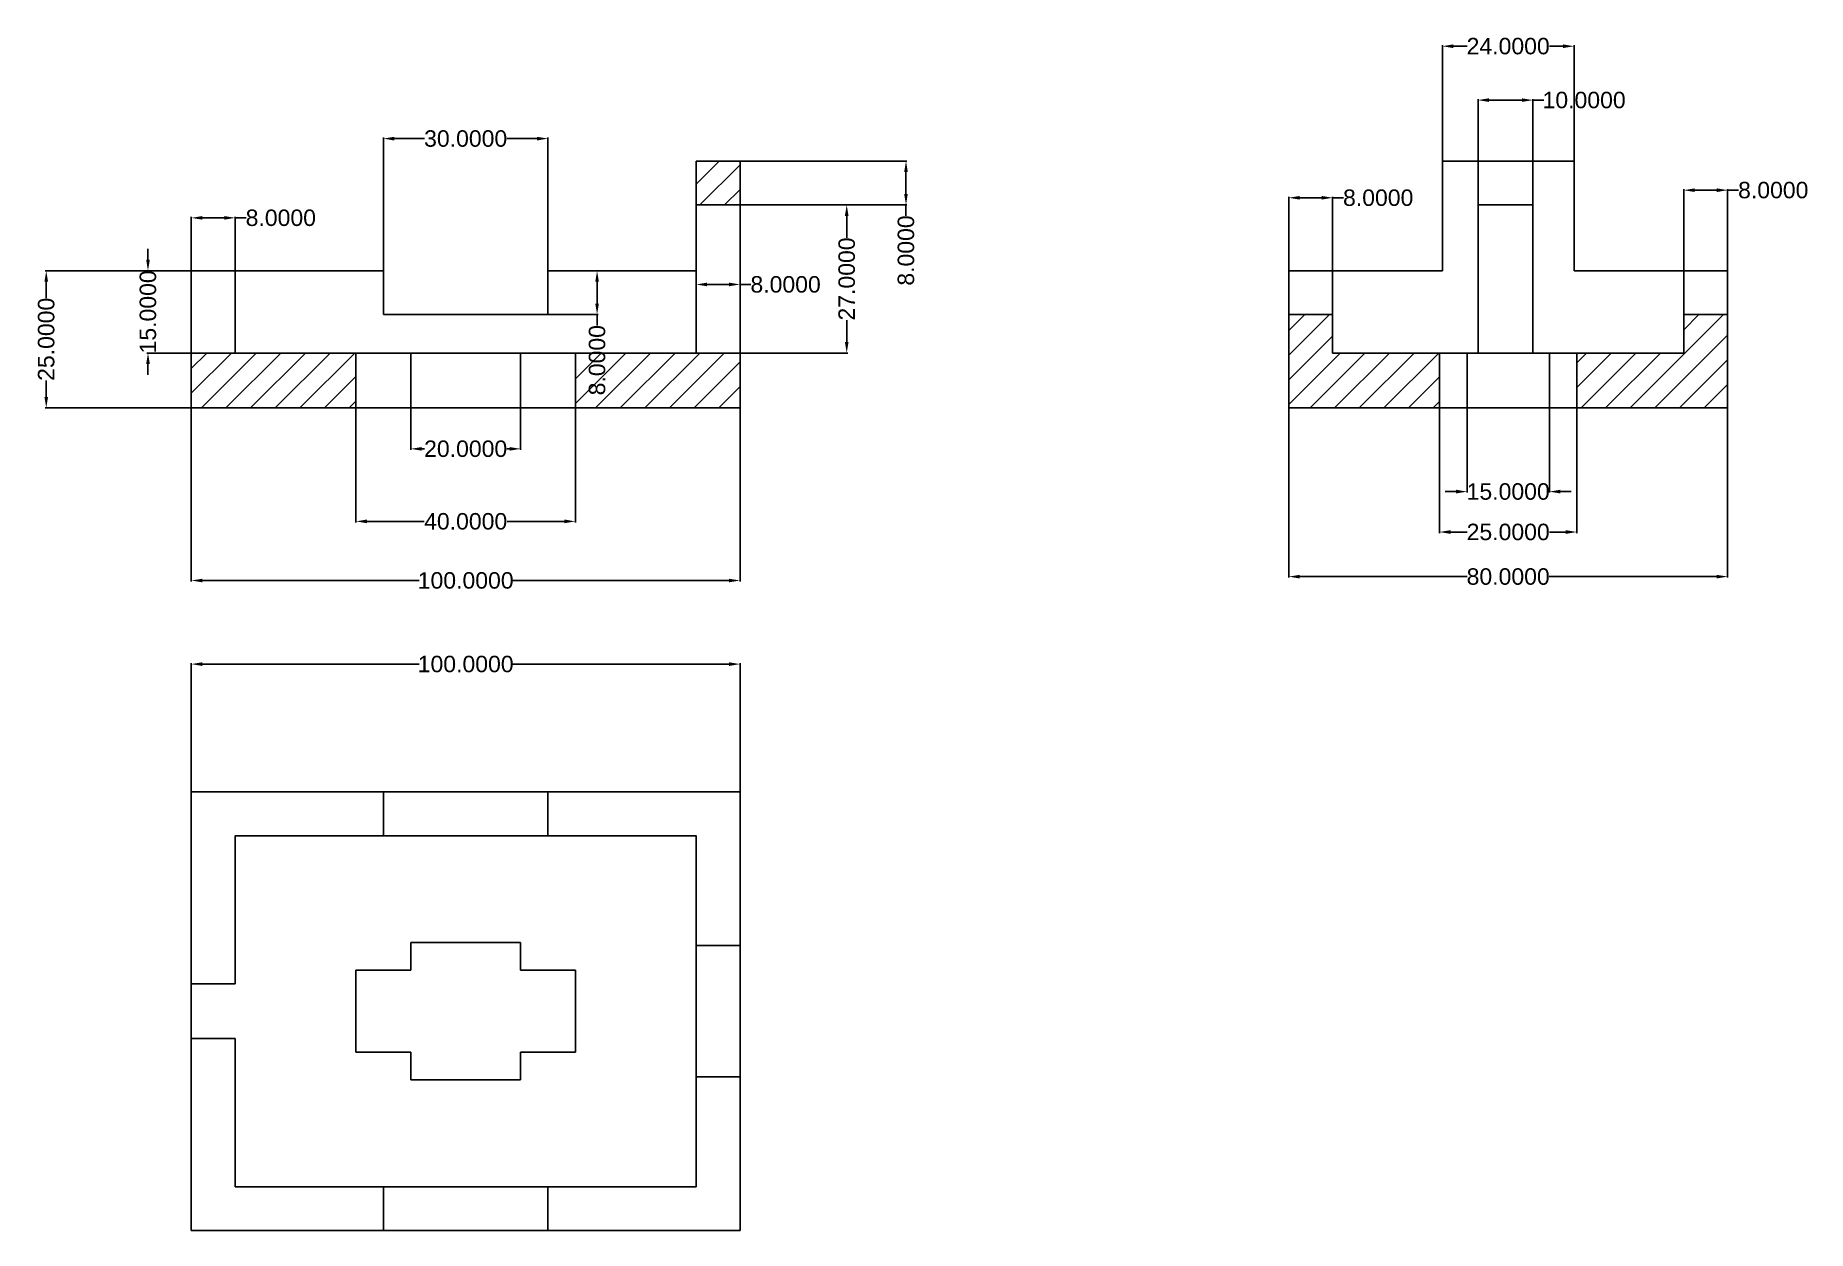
# Model space of a CAD drawing. Header units: millimetres. Extents: x 72 to 395, y 100 to 318.
import ezdxf

# ---------------------------------------------------------------- set-up
doc = ezdxf.new("R2010")
doc.units = ezdxf.units.MM
doc.header["$LTSCALE"] = 2000
for name, pattern in [('ACAD_ISO02W100', [15, 12, -3]), ('ACAD_ISO07W100', [3, 0, -3]), ('ACAD_ISO08W100', [36, 24, -3, 6, -3]), ('HIDDEN', [9.525, 6.35, -3.175])]:
    doc.linetypes.add(name, pattern=pattern)
doc.layers.add('Dotted1', color=7, linetype='HIDDEN')
doc.styles.get("Standard").update_dxf_attribs({"font": 'arial.ttf'})
doc.dimstyles.get("Standard").update_dxf_attribs({"dimtxt": 3, "dimasz": 2, "dimexe": 0.18, "dimexo": 0.0625, "dimgap": 0.09, "dimtad": 0, "dimdec": 4, "dimzin": 0, "dimdsep": 46, "dimtxsty": 'Standard', "dimcen": 0.09, "dimclrd": 3, "dimclre": 2, "dimadec": 0, "dimazin": 0, "dimtfac": 1, "dimtdec": 4, "dimtofl": 0, "dimtmove": 0, "dimatfit": 3, "dimfxl": 1, "dimtolj": 1, "dimtzin": 0, "dimlwe": 25, "dimarcsym": 0})

# ---------------------------------------------------------------- blocks, each defined once
blk = doc.blocks.new('*D1')
at = {"layer": 'Defpoints', "color": 0, "linetype": 'ACAD_ISO07W100', "lineweight": 35, "transparency": 16777216}
for p in [(100, 250), (200, 250), (200, 218.52)]:
    blk.add_point(p, dxfattribs=at)
at = {"layer": 'Dotted1', "color": 2, "linetype": 'ACAD_ISO02W100', "lineweight": 25, "transparency": 16777216}
for p, q in [((100, 249.94), (100, 218.34)), ((200, 249.94), (200, 218.34))]:
    blk.add_line(p, q, dxfattribs=at)
at = {"layer": 'Dotted1', "color": 3, "linetype": 'Continuous', "lineweight": -2, "transparency": 16777216}
for p, q in [((102, 218.52), (141.5, 218.52)), ((198, 218.52), (158.5, 218.52))]:
    blk.add_line(p, q, dxfattribs=at)
at = {"layer": 'Dotted1', "color": 3, "linetype": 'ACAD_ISO07W100', "lineweight": 35, "transparency": 16777216}
for points in [[(102, 218.85), (102, 218.19), (100, 218.52)], [(198, 218.85), (198, 218.19), (200, 218.52)]]:
    blk.add_solid(points, dxfattribs=at)
at = {"layer": 'Dotted1', "color": 0, "linetype": 'ACAD_ISO07W100', "transparency": 16777216, "insert": (150, 218.52), "char_height": 3, "attachment_point": 5}
blk.add_mtext('\\A1;100.0000', dxfattribs=at)
blk = doc.blocks.new('*D2')
at = {"layer": 'Defpoints', "color": 0, "linetype": 'ACAD_ISO07W100', "lineweight": 35, "transparency": 16777216}
for p in [(73.56, 275), (100, 275), (100, 250)]:
    blk.add_point(p, dxfattribs=at)
at = {"layer": 'Dotted1', "color": 2, "linetype": 'ACAD_ISO02W100', "lineweight": 25, "transparency": 16777216}
for p, q in [((99.94, 275), (73.38, 275)), ((99.94, 250), (73.38, 250))]:
    blk.add_line(p, q, dxfattribs=at)
at = {"layer": 'Dotted1', "color": 3, "linetype": 'Continuous', "lineweight": -2, "transparency": 16777216}
for p, q in [((73.56, 273), (73.56, 270)), ((73.56, 252), (73.56, 255))]:
    blk.add_line(p, q, dxfattribs=at)
at = {"layer": 'Dotted1', "color": 3, "linetype": 'ACAD_ISO07W100', "lineweight": 35, "transparency": 16777216}
for points in [[(73.23, 273), (73.89, 273), (73.56, 275)], [(73.23, 252), (73.89, 252), (73.56, 250)]]:
    blk.add_solid(points, dxfattribs=at)
at = {"layer": 'Dotted1', "color": 0, "linetype": 'ACAD_ISO07W100', "lineweight": 35, "transparency": 16777216, "insert": (73.56, 262.5), "char_height": 3, "attachment_point": 5, "rotation": 90}
blk.add_mtext('\\A1;25.0000', dxfattribs=at)
blk = doc.blocks.new('*D4')
at = {"layer": 'Defpoints', "color": 0, "linetype": 'ACAD_ISO07W100', "lineweight": 35, "transparency": 16777216}
for p in [(100, 275), (92.1, 260), (100, 260)]:
    blk.add_point(p, dxfattribs=at)
at = {"layer": 'Dotted1', "color": 3, "linetype": 'Continuous', "lineweight": -2, "transparency": 16777216}
for p, q in [((92.1, 277), (92.1, 279)), ((92.1, 258), (92.1, 256))]:
    blk.add_line(p, q, dxfattribs=at)
at = {"layer": 'Dotted1', "color": 2, "linetype": 'ACAD_ISO02W100', "lineweight": 25, "transparency": 16777216}
for p, q in [((99.94, 275), (91.92, 275)), ((99.94, 260), (91.92, 260))]:
    blk.add_line(p, q, dxfattribs=at)
at = {"layer": 'Dotted1', "color": 3, "linetype": 'ACAD_ISO07W100', "lineweight": 35, "transparency": 16777216}
for points in [[(91.77, 277), (92.44, 277), (92.1, 275)], [(91.77, 258), (92.44, 258), (92.1, 260)]]:
    blk.add_solid(points, dxfattribs=at)
at = {"layer": 'Dotted1', "color": 0, "linetype": 'ACAD_ISO07W100', "lineweight": 35, "transparency": 16777216, "insert": (92.1, 267.5), "char_height": 3, "attachment_point": 5, "rotation": 90}
blk.add_mtext('\\A1;15.0000', dxfattribs=at)
blk = doc.blocks.new('*D5')
at = {"layer": 'Defpoints', "color": 0, "linetype": 'ACAD_ISO07W100', "lineweight": 35, "transparency": 16777216}
for p in [(108, 284.64), (100, 275), (108, 275)]:
    blk.add_point(p, dxfattribs=at)
at = {"layer": 'Dotted1', "color": 2, "linetype": 'ACAD_ISO02W100', "lineweight": 25, "transparency": 16777216}
for p, q in [((100, 275.06), (100, 284.82)), ((108, 275.06), (108, 284.82))]:
    blk.add_line(p, q, dxfattribs=at)
at = {"layer": 'Dotted1', "color": 3, "linetype": 'Continuous', "lineweight": -2, "transparency": 16777216}
for p, q in [((102, 284.64), (106, 284.64)), ((108, 284.64), (110, 284.64))]:
    blk.add_line(p, q, dxfattribs=at)
at = {"layer": 'Dotted1', "color": 3, "linetype": 'ACAD_ISO07W100', "lineweight": 35, "transparency": 16777216}
for points in [[(102, 284.97), (102, 284.31), (100, 284.64)], [(106, 284.97), (106, 284.31), (108, 284.64)]]:
    blk.add_solid(points, dxfattribs=at)
at = {"layer": 'Dotted1', "color": 0, "linetype": 'ACAD_ISO07W100', "lineweight": 35, "transparency": 16777216, "insert": (116.31, 284.64), "char_height": 3, "attachment_point": 5}
blk.add_mtext('\\A1;8.0000', dxfattribs=at)
blk = doc.blocks.new('*D6')
at = {"layer": 'Defpoints', "color": 0, "linetype": 'ACAD_ISO07W100', "lineweight": 35, "transparency": 16777216}
for p in [(130, 250), (170, 250), (170, 229.3)]:
    blk.add_point(p, dxfattribs=at)
at = {"layer": 'Dotted1', "color": 2, "linetype": 'ACAD_ISO02W100', "lineweight": 25, "transparency": 16777216}
for p, q in [((130, 249.94), (130, 229.12)), ((170, 249.94), (170, 229.12))]:
    blk.add_line(p, q, dxfattribs=at)
at = {"layer": 'Dotted1', "color": 3, "linetype": 'Continuous', "lineweight": -2, "transparency": 16777216}
for p, q in [((132, 229.3), (142.46, 229.3)), ((168, 229.3), (157.54, 229.3))]:
    blk.add_line(p, q, dxfattribs=at)
at = {"layer": 'Dotted1', "color": 3, "linetype": 'ACAD_ISO07W100', "lineweight": 35, "transparency": 16777216}
for points in [[(132, 229.64), (132, 228.97), (130, 229.3)], [(168, 229.64), (168, 228.97), (170, 229.3)]]:
    blk.add_solid(points, dxfattribs=at)
at = {"layer": 'Dotted1', "color": 0, "linetype": 'ACAD_ISO07W100', "lineweight": 35, "transparency": 16777216, "insert": (150, 229.3), "char_height": 3, "attachment_point": 5}
blk.add_mtext('\\A1;40.0000', dxfattribs=at)
blk = doc.blocks.new('*D7')
at = {"layer": 'Defpoints', "color": 0, "linetype": 'ACAD_ISO07W100', "lineweight": 35, "transparency": 16777216}
for p in [(140, 250), (160, 250), (160, 242.53)]:
    blk.add_point(p, dxfattribs=at)
at = {"layer": 'Dotted1', "color": 2, "linetype": 'ACAD_ISO02W100', "lineweight": 25, "transparency": 16777216}
for p, q in [((140, 249.94), (140, 242.35)), ((160, 249.94), (160, 242.35))]:
    blk.add_line(p, q, dxfattribs=at)
at = {"layer": 'Dotted1', "color": 3, "linetype": 'Continuous', "lineweight": -2, "transparency": 16777216}
for p, q in [((142, 242.53), (142.5, 242.53)), ((158, 242.53), (157.5, 242.53))]:
    blk.add_line(p, q, dxfattribs=at)
at = {"layer": 'Dotted1', "color": 3, "linetype": 'ACAD_ISO07W100', "lineweight": 35, "transparency": 16777216}
for points in [[(142, 242.86), (142, 242.19), (140, 242.53)], [(158, 242.86), (158, 242.19), (160, 242.53)]]:
    blk.add_solid(points, dxfattribs=at)
at = {"layer": 'Dotted1', "color": 0, "linetype": 'ACAD_ISO07W100', "lineweight": 35, "transparency": 16777216, "insert": (150, 242.53), "char_height": 3, "attachment_point": 5}
blk.add_mtext('\\A1;20.0000', dxfattribs=at)
blk = doc.blocks.new('*D8')
at = {"layer": 'Defpoints', "color": 0, "linetype": 'ACAD_ISO07W100', "lineweight": 35, "transparency": 16777216}
for p in [(165, 299.09), (135, 275), (165, 275)]:
    blk.add_point(p, dxfattribs=at)
at = {"layer": 'Dotted1', "color": 2, "linetype": 'ACAD_ISO02W100', "lineweight": 25, "transparency": 16777216}
for p, q in [((135, 275.06), (135, 299.27)), ((165, 275.06), (165, 299.27))]:
    blk.add_line(p, q, dxfattribs=at)
at = {"layer": 'Dotted1', "color": 3, "linetype": 'Continuous', "lineweight": -2, "transparency": 16777216}
for p, q in [((137, 299.09), (142.52, 299.09)), ((163, 299.09), (157.48, 299.09))]:
    blk.add_line(p, q, dxfattribs=at)
at = {"layer": 'Dotted1', "color": 3, "linetype": 'ACAD_ISO07W100', "lineweight": 35, "transparency": 16777216}
for points in [[(137, 299.42), (137, 298.75), (135, 299.09)], [(163, 299.42), (163, 298.75), (165, 299.09)]]:
    blk.add_solid(points, dxfattribs=at)
at = {"layer": 'Dotted1', "color": 0, "linetype": 'ACAD_ISO07W100', "lineweight": 35, "transparency": 16777216, "insert": (150, 299.09), "char_height": 3, "attachment_point": 5}
blk.add_mtext('\\A1;30.0000', dxfattribs=at)
blk = doc.blocks.new('*D9')
at = {"layer": 'Defpoints', "color": 0, "linetype": 'ACAD_ISO07W100', "lineweight": 35, "transparency": 16777216}
for p in [(192, 277.5), (200, 277.5), (200, 272.5)]:
    blk.add_point(p, dxfattribs=at)
at = {"layer": 'Dotted1', "color": 2, "linetype": 'ACAD_ISO02W100', "lineweight": 25, "transparency": 16777216}
for p, q in [((192, 277.44), (192, 272.32)), ((200, 277.44), (200, 272.32))]:
    blk.add_line(p, q, dxfattribs=at)
at = {"layer": 'Dotted1', "color": 3, "linetype": 'Continuous', "lineweight": -2, "transparency": 16777216}
for p, q in [((194, 272.5), (198, 272.5)), ((200, 272.5), (202, 272.5))]:
    blk.add_line(p, q, dxfattribs=at)
at = {"layer": 'Dotted1', "color": 3, "linetype": 'ACAD_ISO07W100', "lineweight": 35, "transparency": 16777216}
for points in [[(194, 272.83), (194, 272.17), (192, 272.5)], [(198, 272.83), (198, 272.17), (200, 272.5)]]:
    blk.add_solid(points, dxfattribs=at)
at = {"layer": 'Dotted1', "color": 0, "linetype": 'ACAD_ISO07W100', "lineweight": 35, "transparency": 16777216, "insert": (208.31, 272.5), "char_height": 3, "attachment_point": 5}
blk.add_mtext('\\A1;8.0000', dxfattribs=at)
blk = doc.blocks.new('*D10')
at = {"layer": 'Defpoints', "color": 0, "linetype": 'ACAD_ISO07W100', "lineweight": 35, "transparency": 16777216}
for p in [(165, 275), (165, 267), (173.95, 267)]:
    blk.add_point(p, dxfattribs=at)
at = {"layer": 'Dotted1', "color": 2, "linetype": 'ACAD_ISO02W100', "lineweight": 25, "transparency": 16777216}
for p, q in [((165.06, 275), (174.13, 275)), ((165.06, 267), (174.13, 267))]:
    blk.add_line(p, q, dxfattribs=at)
at = {"layer": 'Dotted1', "color": 3, "linetype": 'Continuous', "lineweight": -2, "transparency": 16777216}
for p, q in [((173.95, 273), (173.95, 269)), ((173.95, 267), (173.95, 265))]:
    blk.add_line(p, q, dxfattribs=at)
at = {"layer": 'Dotted1', "color": 3, "linetype": 'ACAD_ISO07W100', "lineweight": 35, "transparency": 16777216}
for points in [[(173.62, 273), (174.28, 273), (173.95, 275)], [(173.62, 269), (174.28, 269), (173.95, 267)]]:
    blk.add_solid(points, dxfattribs=at)
at = {"layer": 'Dotted1', "color": 0, "linetype": 'ACAD_ISO07W100', "lineweight": 35, "transparency": 16777216, "insert": (173.95, 258.69), "char_height": 3, "attachment_point": 5, "rotation": 90}
blk.add_mtext('\\A1;8.0000', dxfattribs=at)
blk = doc.blocks.new('*D11')
at = {"layer": 'Defpoints', "color": 0, "linetype": 'ACAD_ISO07W100', "lineweight": 35, "transparency": 16777216}
for p in [(200, 287), (200, 260), (219.45, 260)]:
    blk.add_point(p, dxfattribs=at)
at = {"layer": 'Dotted1', "color": 2, "linetype": 'ACAD_ISO02W100', "lineweight": 25, "transparency": 16777216}
for p, q in [((200.06, 287), (219.63, 287)), ((200.06, 260), (219.63, 260))]:
    blk.add_line(p, q, dxfattribs=at)
at = {"layer": 'Dotted1', "color": 3, "linetype": 'Continuous', "lineweight": -2, "transparency": 16777216}
for p, q in [((219.45, 285), (219.45, 281)), ((219.45, 262), (219.45, 266))]:
    blk.add_line(p, q, dxfattribs=at)
at = {"layer": 'Dotted1', "color": 3, "linetype": 'ACAD_ISO07W100', "lineweight": 35, "transparency": 16777216}
for points in [[(219.11, 285), (219.78, 285), (219.45, 287)], [(219.11, 262), (219.78, 262), (219.45, 260)]]:
    blk.add_solid(points, dxfattribs=at)
at = {"layer": 'Dotted1', "color": 0, "linetype": 'ACAD_ISO07W100', "lineweight": 35, "transparency": 16777216, "insert": (219.45, 273.5), "char_height": 3, "attachment_point": 5, "rotation": 90}
blk.add_mtext('\\A1;27.0000', dxfattribs=at)
blk = doc.blocks.new('*D12')
at = {"layer": 'Defpoints', "color": 0, "linetype": 'ACAD_ISO07W100', "lineweight": 35, "transparency": 16777216}
for p in [(200, 295), (200, 287), (230.25, 287)]:
    blk.add_point(p, dxfattribs=at)
at = {"layer": 'Dotted1', "color": 2, "linetype": 'ACAD_ISO02W100', "lineweight": 25, "transparency": 16777216}
for p, q in [((200.06, 295), (230.43, 295)), ((200.06, 287), (230.43, 287))]:
    blk.add_line(p, q, dxfattribs=at)
at = {"layer": 'Dotted1', "color": 3, "linetype": 'Continuous', "lineweight": -2, "transparency": 16777216}
for p, q in [((230.25, 293), (230.25, 289)), ((230.25, 287), (230.25, 285))]:
    blk.add_line(p, q, dxfattribs=at)
at = {"layer": 'Dotted1', "color": 3, "linetype": 'ACAD_ISO07W100', "lineweight": 35, "transparency": 16777216}
for points in [[(229.92, 293), (230.58, 293), (230.25, 295)], [(229.92, 289), (230.58, 289), (230.25, 287)]]:
    blk.add_solid(points, dxfattribs=at)
at = {"layer": 'Dotted1', "color": 0, "linetype": 'ACAD_ISO07W100', "lineweight": 35, "transparency": 16777216, "insert": (230.25, 278.69), "char_height": 3, "attachment_point": 5, "rotation": 90}
blk.add_mtext('\\A1;8.0000', dxfattribs=at)
blk = doc.blocks.new('*D13')
at = {"layer": 'Defpoints', "color": 0, "linetype": 'ACAD_ISO08W100', "lineweight": 35, "transparency": 16777216}
for p in [(300, 250), (380, 250), (380, 219.23)]:
    blk.add_point(p, dxfattribs=at)
at = {"layer": 'Dotted1', "color": 2, "linetype": 'ACAD_ISO02W100', "lineweight": 25, "transparency": 16777216}
for p, q in [((300, 249.94), (300, 219.05)), ((380, 249.94), (380, 219.05))]:
    blk.add_line(p, q, dxfattribs=at)
at = {"layer": 'Dotted1', "color": 3, "linetype": 'Continuous', "lineweight": -2, "transparency": 16777216}
for p, q in [((302, 219.23), (332.52, 219.23)), ((378, 219.23), (347.48, 219.23))]:
    blk.add_line(p, q, dxfattribs=at)
at = {"layer": 'Dotted1', "color": 3, "linetype": 'ACAD_ISO08W100', "lineweight": 35, "transparency": 16777216}
for points in [[(302, 219.56), (302, 218.9), (300, 219.23)], [(378, 219.56), (378, 218.9), (380, 219.23)]]:
    blk.add_solid(points, dxfattribs=at)
at = {"layer": 'Dotted1', "color": 0, "linetype": 'ACAD_ISO08W100', "lineweight": 35, "transparency": 16777216, "insert": (340, 219.23), "char_height": 3, "attachment_point": 5}
blk.add_mtext('\\A1;80.0000', dxfattribs=at)
blk = doc.blocks.new('*D14')
at = {"layer": 'Defpoints', "color": 0, "linetype": 'ACAD_ISO08W100', "lineweight": 35, "transparency": 16777216}
for p in [(327.5, 250), (352.5, 250), (352.5, 227.36)]:
    blk.add_point(p, dxfattribs=at)
at = {"layer": 'Dotted1', "color": 2, "linetype": 'ACAD_ISO02W100', "lineweight": 25, "transparency": 16777216}
for p, q in [((327.5, 249.94), (327.5, 227.18)), ((352.5, 249.94), (352.5, 227.18))]:
    blk.add_line(p, q, dxfattribs=at)
at = {"layer": 'Dotted1', "color": 3, "linetype": 'Continuous', "lineweight": -2, "transparency": 16777216}
for p, q in [((329.5, 227.36), (332.5, 227.36)), ((350.5, 227.36), (347.5, 227.36))]:
    blk.add_line(p, q, dxfattribs=at)
at = {"layer": 'Dotted1', "color": 3, "linetype": 'ACAD_ISO08W100', "lineweight": 35, "transparency": 16777216}
for points in [[(329.5, 227.7), (329.5, 227.03), (327.5, 227.36)], [(350.5, 227.7), (350.5, 227.03), (352.5, 227.36)]]:
    blk.add_solid(points, dxfattribs=at)
at = {"layer": 'Dotted1', "color": 0, "linetype": 'ACAD_ISO08W100', "lineweight": 35, "transparency": 16777216, "insert": (340, 227.36), "char_height": 3, "attachment_point": 5}
blk.add_mtext('\\A1;25.0000', dxfattribs=at)
blk = doc.blocks.new('*D15')
at = {"layer": 'Defpoints', "color": 0, "linetype": 'ACAD_ISO08W100', "lineweight": 35, "transparency": 16777216}
for p in [(332.5, 250), (347.5, 250), (347.5, 234.73)]:
    blk.add_point(p, dxfattribs=at)
at = {"layer": 'Dotted1', "color": 2, "linetype": 'ACAD_ISO02W100', "lineweight": 25, "transparency": 16777216}
for p, q in [((332.5, 249.94), (332.5, 234.55)), ((347.5, 249.94), (347.5, 234.55))]:
    blk.add_line(p, q, dxfattribs=at)
at = {"layer": 'Dotted1', "color": 3, "linetype": 'Continuous', "lineweight": -2, "transparency": 16777216}
for p, q in [((330.5, 234.73), (328.5, 234.73)), ((349.5, 234.73), (351.5, 234.73))]:
    blk.add_line(p, q, dxfattribs=at)
at = {"layer": 'Dotted1', "color": 3, "linetype": 'ACAD_ISO08W100', "lineweight": 35, "transparency": 16777216}
for points in [[(330.5, 235.07), (330.5, 234.4), (332.5, 234.73)], [(349.5, 235.07), (349.5, 234.4), (347.5, 234.73)]]:
    blk.add_solid(points, dxfattribs=at)
at = {"layer": 'Dotted1', "color": 0, "linetype": 'ACAD_ISO08W100', "lineweight": 35, "transparency": 16777216, "insert": (340, 234.73), "char_height": 3, "attachment_point": 5}
blk.add_mtext('\\A1;15.0000', dxfattribs=at)
blk = doc.blocks.new('*D16')
at = {"layer": 'Defpoints', "color": 0, "linetype": 'ACAD_ISO08W100', "lineweight": 35, "transparency": 16777216}
for p in [(308, 288.3), (300, 275), (308, 275)]:
    blk.add_point(p, dxfattribs=at)
at = {"layer": 'Dotted1', "color": 2, "linetype": 'ACAD_ISO02W100', "lineweight": 25, "transparency": 16777216}
for p, q in [((300, 275.06), (300, 288.48)), ((308, 275.06), (308, 288.48))]:
    blk.add_line(p, q, dxfattribs=at)
at = {"layer": 'Dotted1', "color": 3, "linetype": 'Continuous', "lineweight": -2, "transparency": 16777216}
for p, q in [((302, 288.3), (306, 288.3)), ((308, 288.3), (310, 288.3))]:
    blk.add_line(p, q, dxfattribs=at)
at = {"layer": 'Dotted1', "color": 3, "linetype": 'ACAD_ISO08W100', "lineweight": 35, "transparency": 16777216}
for points in [[(302, 288.64), (302, 287.97), (300, 288.3)], [(306, 288.64), (306, 287.97), (308, 288.3)]]:
    blk.add_solid(points, dxfattribs=at)
at = {"layer": 'Dotted1', "color": 0, "linetype": 'ACAD_ISO08W100', "lineweight": 35, "transparency": 16777216, "insert": (316.31, 288.3), "char_height": 3, "attachment_point": 5}
blk.add_mtext('\\A1;8.0000', dxfattribs=at)
blk = doc.blocks.new('*D17')
at = {"layer": 'Defpoints', "color": 0, "linetype": 'ACAD_ISO08W100', "lineweight": 35, "transparency": 16777216}
for p in [(380, 289.69), (372, 275), (380, 275)]:
    blk.add_point(p, dxfattribs=at)
at = {"layer": 'Dotted1', "color": 2, "linetype": 'ACAD_ISO02W100', "lineweight": 25, "transparency": 16777216}
for p, q in [((372, 275.06), (372, 289.87)), ((380, 275.06), (380, 289.87))]:
    blk.add_line(p, q, dxfattribs=at)
at = {"layer": 'Dotted1', "color": 3, "linetype": 'Continuous', "lineweight": -2, "transparency": 16777216}
for p, q in [((374, 289.69), (378, 289.69)), ((380, 289.69), (382, 289.69))]:
    blk.add_line(p, q, dxfattribs=at)
at = {"layer": 'Dotted1', "color": 3, "linetype": 'ACAD_ISO08W100', "lineweight": 35, "transparency": 16777216}
for points in [[(374, 290.02), (374, 289.35), (372, 289.69)], [(378, 290.02), (378, 289.35), (380, 289.69)]]:
    blk.add_solid(points, dxfattribs=at)
at = {"layer": 'Dotted1', "color": 0, "linetype": 'ACAD_ISO08W100', "lineweight": 35, "transparency": 16777216, "insert": (388.31, 289.69), "char_height": 3, "attachment_point": 5}
blk.add_mtext('\\A1;8.0000', dxfattribs=at)
blk = doc.blocks.new('*D18')
at = {"layer": 'Defpoints', "color": 0, "linetype": 'ACAD_ISO08W100', "lineweight": 35, "transparency": 16777216}
for p in [(352, 315.94), (328, 295), (352, 295)]:
    blk.add_point(p, dxfattribs=at)
at = {"layer": 'Dotted1', "color": 2, "linetype": 'ACAD_ISO02W100', "lineweight": 25, "transparency": 16777216}
for p, q in [((328, 295.06), (328, 316.12)), ((352, 295.06), (352, 316.12))]:
    blk.add_line(p, q, dxfattribs=at)
at = {"layer": 'Dotted1', "color": 3, "linetype": 'Continuous', "lineweight": -2, "transparency": 16777216}
for p, q in [((330, 315.94), (332.5, 315.94)), ((350, 315.94), (347.5, 315.94))]:
    blk.add_line(p, q, dxfattribs=at)
at = {"layer": 'Dotted1', "color": 3, "linetype": 'ACAD_ISO08W100', "lineweight": 35, "transparency": 16777216}
for points in [[(330, 316.27), (330, 315.6), (328, 315.94)], [(350, 316.27), (350, 315.6), (352, 315.94)]]:
    blk.add_solid(points, dxfattribs=at)
at = {"layer": 'Dotted1', "color": 0, "linetype": 'ACAD_ISO08W100', "lineweight": 35, "transparency": 16777216, "insert": (340, 315.94), "char_height": 3, "attachment_point": 5}
blk.add_mtext('\\A1;24.0000', dxfattribs=at)
blk = doc.blocks.new('*D19')
at = {"layer": 'Defpoints', "color": 0, "linetype": 'ACAD_ISO08W100', "lineweight": 35, "transparency": 16777216}
for p in [(344.5, 306.11), (334.5, 287), (344.5, 287)]:
    blk.add_point(p, dxfattribs=at)
at = {"layer": 'Dotted1', "color": 2, "linetype": 'ACAD_ISO02W100', "lineweight": 25, "transparency": 16777216}
for p, q in [((334.5, 287.06), (334.5, 306.29)), ((344.5, 287.06), (344.5, 306.29))]:
    blk.add_line(p, q, dxfattribs=at)
at = {"layer": 'Dotted1', "color": 3, "linetype": 'Continuous', "lineweight": -2, "transparency": 16777216}
for p, q in [((336.5, 306.11), (342.5, 306.11)), ((344.5, 306.11), (346.5, 306.11))]:
    blk.add_line(p, q, dxfattribs=at)
at = {"layer": 'Dotted1', "color": 3, "linetype": 'ACAD_ISO08W100', "lineweight": 35, "transparency": 16777216}
for points in [[(336.5, 306.44), (336.5, 305.78), (334.5, 306.11)], [(342.5, 306.44), (342.5, 305.78), (344.5, 306.11)]]:
    blk.add_solid(points, dxfattribs=at)
at = {"layer": 'Dotted1', "color": 0, "linetype": 'ACAD_ISO08W100', "lineweight": 35, "transparency": 16777216, "insert": (353.84, 306.11), "char_height": 3, "attachment_point": 5}
blk.add_mtext('\\A1;10.0000', dxfattribs=at)
blk = doc.blocks.new('*D20')
at = {"color": 2, "linetype": 'ACAD_ISO02W100', "lineweight": 25, "transparency": 16777216}
for p, q in [((100, 180.06), (100, 203.46)), ((200, 180.06), (200, 203.46))]:
    blk.add_line(p, q, dxfattribs=at)
at = {"color": 3, "linetype": 'Continuous', "lineweight": -2, "transparency": 16777216}
for p, q in [((102, 203.28), (141.5, 203.28)), ((198, 203.28), (158.5, 203.28))]:
    blk.add_line(p, q, dxfattribs=at)
at = {"color": 3, "linetype": 'ACAD_ISO02W100', "lineweight": 35, "transparency": 16777216}
for points in [[(102, 203.61), (102, 202.94), (100, 203.28)], [(198, 203.61), (198, 202.94), (200, 203.28)]]:
    blk.add_solid(points, dxfattribs=at)
at = {"layer": 'Defpoints', "color": 0, "linetype": 'ACAD_ISO02W100', "lineweight": 35, "transparency": 16777216}
for p in [(200, 203.28), (100, 180), (200, 180)]:
    blk.add_point(p, dxfattribs=at)
at = {"color": 0, "linetype": 'ACAD_ISO02W100', "lineweight": 35, "transparency": 16777216, "insert": (150, 203.28), "char_height": 3, "attachment_point": 5}
blk.add_mtext('\\A1;100.0000', dxfattribs=at)

msp = doc.modelspace()

# ---------------------------------------------------------------- hatches: boundary and pattern name
at = {"layer": 'Dotted1'}
h = msp.add_hatch(dxfattribs=at)
h.set_pattern_fill('ANSI31', color=256)
h.paths.add_polyline_path([(130, 260), (100, 260), (100, 250), (130, 250)])
h.paths.add_polyline_path([(200, 260), (170, 260), (170, 250), (200, 250)])
h.paths.add_polyline_path([(200, 295), (192, 295), (192, 287), (200, 287)])
h = msp.add_hatch(dxfattribs=at)
h.set_pattern_fill('ANSI31', color=256)
h.paths.add_polyline_path([(327.5, 260), (308, 260), (308, 267), (300, 267), (300, 250), (327.5, 250)])
h.paths.add_polyline_path([(380, 267), (372, 267), (372, 260), (352.5, 260), (352.5, 250), (380, 250)])

# ---------------------------------------------------------------- linework, layer by layer
for p, q in [((100, 100), (100, 180)), ((100, 180), (100, 180)), ((100, 180), (200, 180)), ((135, 172), (135, 180)), ((165, 172), (165, 180)), ((200, 180), (200, 100)), ((200, 152), (192, 152)), ((100, 145), (108, 145)), ((100, 135), (108, 135)), ((200, 128), (192, 128)), ((135, 100), (135, 108)), ((165, 100), (165, 108)), ((110, 100), (100, 100)), ((200, 100), (110, 100))]:
    msp.add_line(p, q)
msp.add_lwpolyline([(108, 135), (108, 108), (192, 108), (192, 172), (108, 172), (108, 145)])
for p, q in [((192, 260), (192, 295)), ((192, 295), (200, 295)), ((200, 295), (200, 250)), ((328, 275), (328, 295)), ((328, 295), (352, 295)), ((352, 295), (352, 275)), ((334.5, 260), (334.5, 287)), ((334.5, 287), (344.5, 287)), ((344.5, 287), (344.5, 260)), ((100, 250), (100, 275)), ((100, 275), (108, 275)), ((100, 275), (135, 275)), ((108, 275), (108, 260)), ((135, 275), (135, 267)), ((165, 267), (165, 275)), ((165, 275), (192, 275)), ((308, 275), (300, 275)), ((300, 275), (300, 250)), ((300, 275), (328, 275)), ((308, 260), (308, 275)), ((352, 275), (380, 275)), ((380, 275), (372, 275)), ((372, 275), (372, 260)), ((380, 250), (380, 275)), ((135, 267), (165, 267)), ((100, 260), (200, 260)), ((108, 260), (192, 260)), ((130, 250), (130, 260)), ((140, 250), (140, 260)), ((160, 250), (160, 260)), ((170, 250), (170, 260)), ((372, 260), (308, 260)), ((327.5, 250), (327.5, 260)), ((332.5, 250), (332.5, 260)), ((352.5, 250), (352.5, 260)), ((200, 250), (100, 250)), ((300, 250), (380, 250))]:
    msp.add_line(p, q, dxfattribs=at)
for points in [[(192, 295), (200, 295), (200, 287), (192, 287)], [(300, 275), (308, 275), (308, 267), (300, 267)], [(372, 275), (380, 275), (380, 267), (372, 267)], [(332.5, 260), (347.5, 260), (347.5, 250), (332.5, 250)]]:
    msp.add_lwpolyline(points, close=True, dxfattribs=at)
for points in [[(160, 152.5), (140, 152.5)], [(160, 147.5), (160, 152.5), (140, 152.5), (140, 147.5)], [(140, 147.5), (130, 147.5), (130, 132.5), (140, 132.5)], [(130, 147.5), (130, 132.5)], [(160, 132.5), (170, 132.5), (170, 147.5), (160, 147.5)], [(170, 132.5), (170, 147.5)], [(140, 132.5), (140, 127.5), (160, 127.5), (160, 132.5)], [(140, 127.5), (160, 127.5)]]:
    msp.add_lwpolyline(points, dxfattribs=at)

# ---------------------------------------------------------------- dimensions: what is measured, and where the dimension line sits
at = {"linetype": 'ACAD_ISO02W100', "lineweight": 35}
dim = msp.add_linear_dim(base=(200, 203.27752), p1=(100, 180), p2=(200, 180), dimstyle='Standard', dxfattribs=at)
dim.commit()
dim.dimension.update_dxf_attribs({"geometry": '*D20', "text_midpoint": (150, 203.27752)})
at = {"layer": 'Dotted1', "linetype": 'ACAD_ISO08W100', "lineweight": 35}
for base, p1, p2, picture, middle in [((352, 315.93533), (328, 295), (352, 295), '*D18', (340, 315.93533)), ((344.5, 306.11116), (334.5, 287), (344.5, 287), '*D19', (353.83625, 306.11116)), ((380, 289.68638), (372, 275), (380, 275), '*D17', (388.31408, 289.68638)), ((308, 288.30486), (300, 275), (308, 275), '*D16', (316.31408, 288.30486)), ((380, 219.22869), (300, 250), (380, 250), '*D13', (340, 219.22869)), ((352.5, 227.36433), (327.5, 250), (352.5, 250), '*D14', (340, 227.36433)), ((347.5, 234.73245), (332.5, 250), (347.5, 250), '*D15', (340, 234.73245))]:
    dim = msp.add_linear_dim(base=base, p1=p1, p2=p2, dimstyle='Standard', dxfattribs=at)
    dim.commit()
    dim.dimension.update_dxf_attribs({"geometry": picture, "text_midpoint": middle})
at = {"layer": 'Dotted1', "linetype": 'ACAD_ISO07W100', "lineweight": 35}
for base, p1, p2, picture, middle in [((165, 299.08671), (135, 275), (165, 275), '*D8', (150, 299.08671)), ((108, 284.64056), (100, 275), (108, 275), '*D5', (116.31408, 284.64056)), ((200, 272.5), (192, 277.5), (200, 277.5), '*D9', (208.31408, 272.5)), ((170, 229.30448), (130, 250), (170, 250), '*D6', (150, 229.30448)), ((160, 242.52638), (140, 250), (160, 250), '*D7', (150, 242.52638))]:
    dim = msp.add_linear_dim(base=base, p1=p1, p2=p2, dimstyle='Standard', dxfattribs=at)
    dim.commit()
    dim.dimension.update_dxf_attribs({"geometry": picture, "text_midpoint": middle})
for base, p1, p2, picture, middle in [((230.24894, 287), (200, 295), (200, 287), '*D12', (230.24894, 278.68592)), ((219.44514, 260), (200, 287), (200, 260), '*D11', (219.44514, 273.5)), ((92.10438, 260), (100, 275), (100, 260), '*D4', (92.10438, 267.5)), ((73.55928, 275), (100, 250), (100, 275), '*D2', (73.55928, 262.5)), ((173.95066, 267), (165, 275), (165, 267), '*D10', (173.95066, 258.68592))]:
    dim = msp.add_linear_dim(base=base, p1=p1, p2=p2, angle=90, dimstyle='Standard', dxfattribs=at)
    dim.commit()
    dim.dimension.update_dxf_attribs({"geometry": picture, "text_midpoint": middle})
at = {"layer": 'Dotted1', "linetype": 'ACAD_ISO07W100'}
dim = msp.add_linear_dim(base=(200, 218.52088), p1=(100, 250), p2=(200, 250), dimstyle='Standard', dxfattribs=at)
dim.commit()
dim.dimension.update_dxf_attribs({"geometry": '*D1', "text_midpoint": (150, 218.52088)})

doc.saveas('drawing.dxf')
